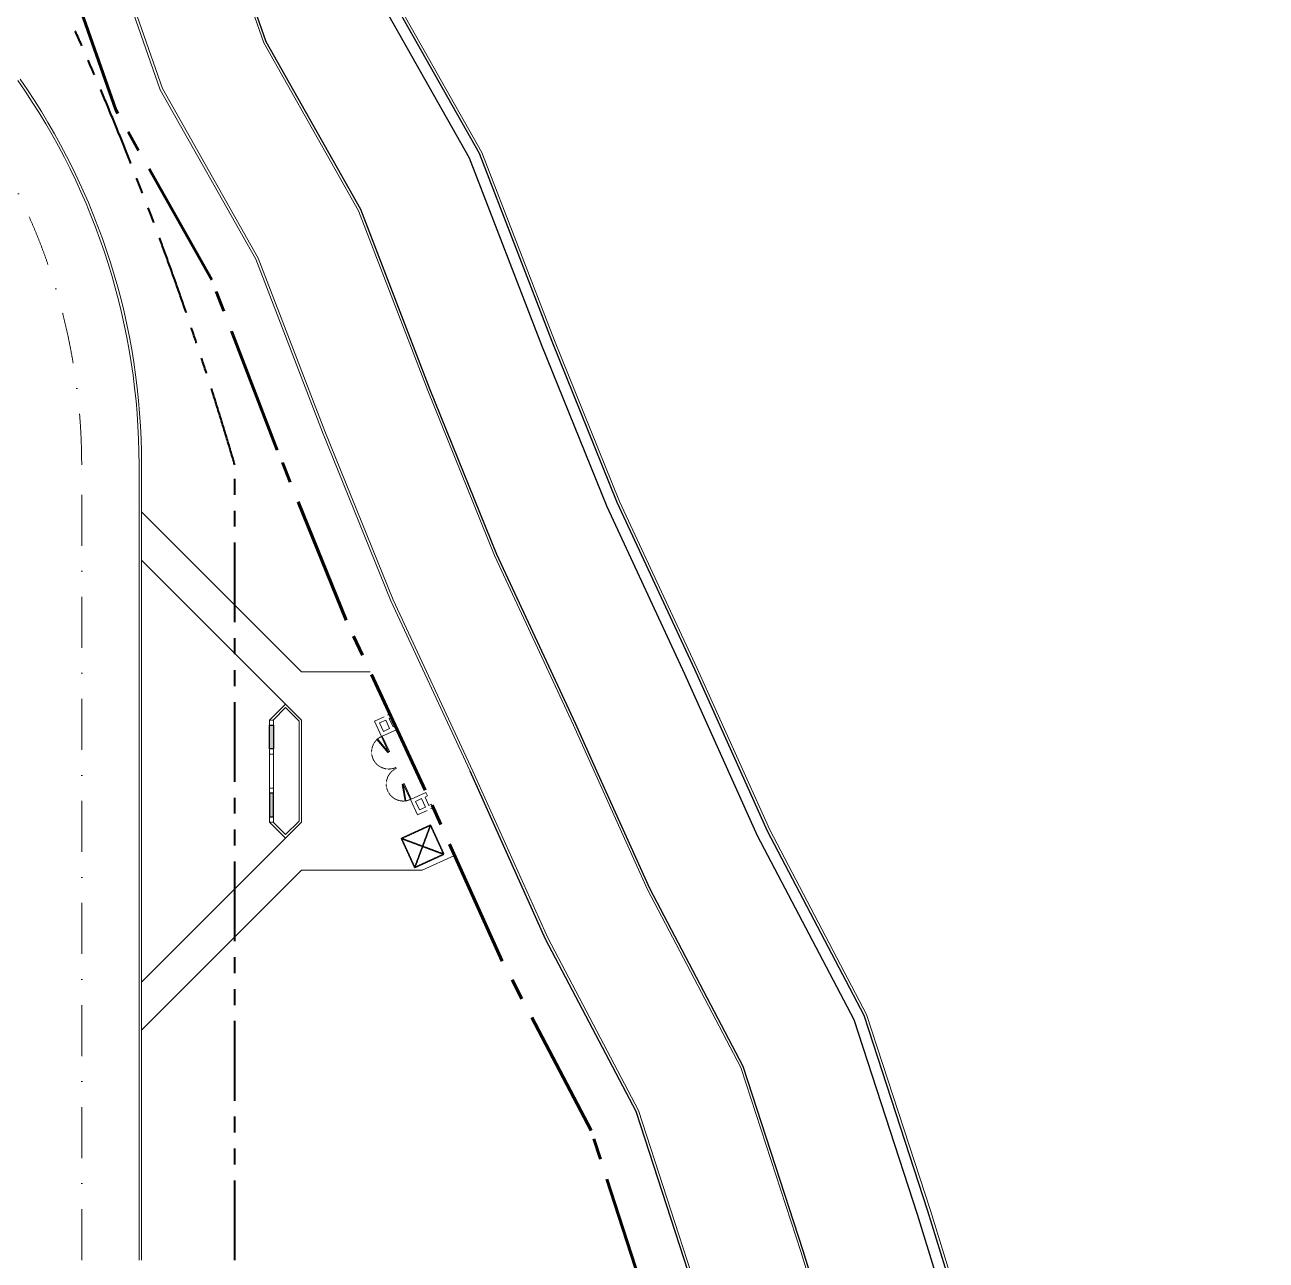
# Model space of a CAD drawing. Header units: inches. Extents: x 5542223 to 12533222, y 497239 to 5189502.
# Drawn here: x 7243605 to 7316581, y 1963332 to 2035957 of the extents above; entities that cross this region are included whole.
import ezdxf

# ---------------------------------------------------------------- set-up
doc = ezdxf.new("R2010")
doc.units = ezdxf.units.IN
doc.header["$MEASUREMENT"] = 0
for name, pattern in [('CENTER2', [1.125, 0.75, -0.125, 0.125, -0.125]), ('DASHDOT', [1, 0.5, -0.25, 0, -0.25]), ('HIDDEN2', [0.1875, 0.125, -0.0625]), ('PHANTOM2', [1.25, 0.625, -0.125, 0.125, -0.125, 0.125, -0.125])]:
    doc.linetypes.add(name, pattern=pattern)
doc.layers.get('0').update_dxf_attribs({"color": 1})
for name, color, linetype, lineweight in [('ME-LINE', 7, 'Continuous', 9), ('new site profile', 7, 'CENTER2', 60), ('Padestrian Entry', 7, 'Continuous', 15), ('Road', 7, 'Continuous', 15), ('Road_center', 7, 'DASHDOT', 13), ('Road_CStone', 8, 'Continuous', 15), ('ROW', 7, 'PHANTOM2', 40), ('S_Curbstone', 8, 'Continuous', 30), ('S_Road', 7, 'Continuous', 20), ('site-11-08-03', 7, 'Continuous', 0), ('WALL', 7, 'Continuous', 30)]:
    doc.layers.add(name, color=color, linetype=linetype, lineweight=lineweight)

# ---------------------------------------------------------------- blocks, each defined once
blk = doc.blocks.new('A$C39A96FD5')
at = {"layer": 'WALL'}
for points in [[(11958, 2700), (11728, 2700), (11728, 1300), (11958, 1300)], [(11958, -1300), (11728, -1300), (11728, -2700), (11958, -2700)]]:
    blk.add_hatch(color=256, dxfattribs=at).paths.add_polyline_path(points)
for p, q in [((13608, 5828), (4204, 15233)), ((12668, 3940), (4204, 12404)), ((13608, 5828), (17643, 5828)), ((11728, 3000, 0), (12668, 3940)), ((11958, 3018, 0), (12668, 3728)), ((13608, 3000), (12668, 3940)), ((13458, 2938, 0), (12668, 3728)), ((11728, 3000, 0), (11728, -3000, 0)), ((11958, 3018, 0), (11958, -3018, 0)), ((13458, 2938, 0), (13458, -2938, 0)), ((13608, 3000, 0), (13608, -3000, 0)), ((19139, 211, 0), (19168, 147, 0)), ((11728, -3000, 0), (12668, -3940)), ((11958, -3018, 0), (12668, -3728)), ((13458, -2938, 0), (12668, -3728)), ((13608, -3000), (12668, -3940)), ((12668, -3940), (4204, -12404)), ((20697, -5828, 0), (22601, -4957, 0)), ((13608, -5828), (4204, -15233)), ((13608, -5828), (20697, -5828))]:
    blk.add_line(p, q)
at = {"linetype": 'HIDDEN2', "ltscale": 3, "elevation": 0}
for points in [[(11728, 2700), (11958, 2700), (11958, 3000), (11728, 3000)], [(11728, 1300), (11958, 1300), (11958, 1000), (11728, 1000)], [(11728, -1300), (11958, -1300), (11958, -1000), (11728, -1000)], [(11728, -2700), (11958, -2700), (11958, -3000), (11728, -3000)]]:
    blk.add_lwpolyline(points, close=True, dxfattribs=at)
at = {"linetype": 'HIDDEN2', "lineweight": 35, "ltscale": 15, "elevation": 0}
blk.add_lwpolyline([(21968, -4891), (21186, -3181), (19477, -3964), (20259, -5673)], close=True, dxfattribs=at)
for points in [[(20259, -5673), (21186, -3181)], [(21968, -4891), (19477, -3964)]]:
    blk.add_lwpolyline(points, dxfattribs=at)
at = {"layer": 'ME-LINE'}
for p, q in [((18307, 2029, 0), (18723, 1120, 0)), ((18352, 2050, 0), (18768, 1141, 0)), ((18723, 1120, 0), (18768, 1141, 0)), ((19584, -762, 0), (19629, -741, 0)), ((20000, -1672, 0), (19584, -762, 0)), ((20045, -1651, 0), (19629, -741, 0))]:
    blk.add_line(p, q, dxfattribs=at)
at = {"layer": 'ME-LINE', "elevation": 0}
for points in [[(18073, 1885), (18034, 1853), (18671, 1082), (18710, 1114)], [(19570, -774), (19521, -782), (19688, -1769), (19737, -1760)]]:
    blk.add_lwpolyline(points, close=True, dxfattribs=at)
at = {"layer": 'ME-LINE', "color": 8, "linetype": 'HIDDEN2', "ltscale": 15}
for centre in [(18723, 1120, 0), (19584, -762, 0)]:
    blk.add_arc(centre, 1000, 114.58409, 294.58409, dxfattribs=at)
at = {"layer": 'site-11-08-03', "ltscale": 0.1}
for p, q in [((17891, 2939, 0), (18455, 3197, 0)), ((17891, 2939, 0), (18307, 2029, 0)), ((18196, 2825, 0), (18550, 2987, 0)), ((18550, 2987, 0), (18775, 2496, 0)), ((18664, 3292, 0), (18800, 3355, 0)), ((18759, 3083, 0), (18896, 3146, 0)), ((18759, 3083, 0), (18984, 2592, 0)), ((18800, 3355, 0), (18896, 3146, 0)), ((18196, 2825, 0), (18420, 2334, 0)), ((18307, 2029, 0), (19216, 2445, 0)), ((18420, 2334, 0), (18775, 2496, 0)), ((18984, 2592, 0), (19121, 2654, 0)), ((19121, 2654, 0), (19216, 2445, 0)), ((20000, -1672, 0), (20909, -1256, 0)), ((21005, -1465, 0), (20909, -1256, 0)), ((20416, -2581, 0), (20000, -1672, 0)), ((20305, -1785, 0), (20660, -1623, 0)), ((20530, -2276, 0), (20305, -1785, 0)), ((20530, -2276, 0), (20884, -2114, 0)), ((20884, -2114, 0), (20660, -1623, 0)), ((20869, -1527, 0), (21005, -1465, 0)), ((21093, -2018, 0), (20869, -1527, 0)), ((21093, -2018, 0), (21230, -1956, 0)), ((21189, -2227, 0), (21325, -2165, 0)), ((21325, -2165, 0), (21230, -1956, 0)), ((20416, -2581, 0), (20980, -2323, 0))]:
    blk.add_line(p, q, dxfattribs=at)
at = {"layer": 'WALL', "elevation": 0}
for points in [[(11728, 2700), (11958, 2700), (11958, 1300), (11728, 1300)], [(11728, -2700), (11958, -2700), (11958, -1300), (11728, -1300)]]:
    blk.add_lwpolyline(points, close=True, dxfattribs=at)

msp = doc.modelspace()

# ---------------------------------------------------------------- linework, layer by layer
msp.add_circle((6864263.374, 1819279.277), 1322040.52)
at = {"layer": 'new site profile', "ltscale": 10000}
msp.add_lwpolyline([(6761787.133, 1920957.199), (7299897.133, 1920957.199), (7296697.133, 1925957.199), (7294447.133, 1930957.199), (7290447.133, 1940957.199), (7283247.133, 1950957.199), (7280147.133, 1960957.199), (7276897.133, 1970957.199), (7271647.133, 1980957.199), (7267147.133, 1990957.199), (7262497.133, 2000957.199), (7258447.133, 2010957.199), (7254597.133, 2020957.199), (7248947.133, 2030957.199), (7245447.133, 2040957.199), (7241847.133, 2050957.199), (7239047.133, 2060957.199), (7236947.133, 2070957.199), (7234397.133, 2080957.199), (7231947.133, 2090957.199), (7230047.133, 2100957.199), (7229397.133, 2105957.199), (7228347.133, 2110957.199), (7226447.133, 2120957.199)], dxfattribs=at)
at = {"layer": 'Road', "ltscale": 6000}
msp.add_line((7250322.133, 1963332.204), (7250322.133, 2010090.46), dxfattribs=at)
msp.add_arc((7210947.133, 2010090.46), 39375, 0, 35.00000001, dxfattribs=at)
at = {"layer": 'Road_center', "ltscale": 6000}
msp.add_line((7246947.133, 1963332.204), (7246947.133, 2010090.46), dxfattribs=at)
msp.add_arc((7210947.133, 2010090.46), 36000, 0, 35.00000001, dxfattribs=at)
at = {"layer": 'Road_CStone', "ltscale": 6000}
msp.add_line((7250472.133, 1963332.204), (7250472.133, 2010090.46), dxfattribs=at)
msp.add_lwpolyline([(7269780.017, 1992087.199), (7265124.432, 2002099.21), (7261110.854, 2012009.278), (7257194.105, 2022182.653), (7251565.968, 2032143.957), (7248146.006, 2041915.278), (7244576.901, 2051829.459), (7241830.42, 2061638.318), (7239737.291, 2071605.6), (7237175.515, 2081651.779), (7236570.823, 2084119.911), (7233129.46, 2101705.524)], dxfattribs=at)
msp.add_arc((7210947.133, 2010090.46), 39525, 0, 35.00000001, dxfattribs=at)
at = {"layer": 'ROW', "ltscale": 7500}
msp.add_line((7255947.133, 1963332.204), (7255947.133, 2010090.46), dxfattribs=at)
msp.add_arc((7059712.775, 1952415.579), 204534.386, 16.3784932, 24.10736546, dxfattribs=at)
at = {"layer": 'S_Curbstone'}
msp.add_lwpolyline([(7314567.965, 1929038.87), (7311435.181, 1933933.844), (7309833.572, 1937492.976), (7305205.49, 1949063.179), (7298403.631, 1958510.206), (7296077.224, 1966014.745), (7292353.913, 1977471.087), (7286680.977, 1988276.679), (7282403.826, 1997785.459), (7277829.881, 2007621.9), (7273992.44, 2017097.064), (7269752.896, 2028108.865), (7264230.487, 2037883.041), (7261197.582, 2046548.485), (7257777.882, 2056047.65), (7255290.219, 2064932.162), (7253230.316, 2074741.222), (7250611.594, 2085010.719), (7250099.901, 2087099.262), (7247145.496, 2102196.489)], dxfattribs=at)
at = {"layer": 'S_Curbstone', "ltscale": 50}
for points in [[(7315115.441, 1929389.255), (7312008.362, 1934244.066), (7310431.969, 1937747.16), (7305779.461, 1949378.431), (7298993.086, 1958803.952), (7296696.765, 1966211.439), (7292955.046, 1977724.42), (7287265.666, 1988561.334), (7282994.942, 1998055.826), (7278426.191, 2007881.099), (7274597.016, 2017335.851), (7270342.323, 2028387.002), (7264824.876, 2038152.396), (7261810.136, 2046765.937), (7258397.449, 2056245.624), (7255921.933, 2065086.753), (7253863.589, 2074888.387), (7251242.195, 2085168.366), (7250734.867, 2087239.093), (7247783.396, 2102321.321)], [(7277237.219, 1992087.199), (7275993.015, 1994853.26), (7271362.747, 2004810.825), (7267435.652, 2014507.357), (7263360.412, 2025092.395), (7257784.187, 2034961.82), (7254554.268, 2044190.161), (7251058.52, 2053900.571), (7248439.118, 2063255.579), (7246362.303, 2073145.175), (7243772.567, 2083301.003), (7243213.536, 2085582.759), (7240227.298, 2100842.653)], [(7302902.994, 1921573.288), (7299222.529, 1927324.014), (7297083.632, 1932077.119), (7292976.009, 1942346.176), (7285844.231, 1952251.423), (7282876.788, 1961823.821), (7279545.685, 1972073.368), (7274223.128, 1982211.572), (7269780.017, 1992087.199)], [(7308630.439, 1925238.853), (7305218.883, 1930569.41), (7303343.792, 1934736.279), (7298980.626, 1945644.193), (7292010.837, 1955324.456), (7289358.14, 1963881.545), (7285834.464, 1974723.622), (7280339.87, 1985189.516), (7277237.219, 1992087.199)]]:
    msp.add_lwpolyline(points, dxfattribs=at)
at = {"layer": 'S_Road', "ltscale": 0.1}
for points in [[(7269945.441, 1992087.199), (7265262.042, 2002159.025), (7261250.372, 2012064.383), (7257330.127, 2022246.838), (7251703.135, 2032206.116), (7248287.365, 2041965.459), (7244719.878, 2051875.145), (7241976.2, 2061673.993), (7239883.431, 2071639.561), (7237321.039, 2081688.159), (7236717.353, 2084152.18), (7233276.668, 2101734.332)], [(7315241.782, 1929470.113), (7312140.634, 1934315.655), (7310570.061, 1937805.818), (7305911.916, 1949451.181), (7299129.114, 1958871.739), (7296839.736, 1966256.83), (7293093.769, 1977782.881), (7287400.595, 1988627.024), (7283131.354, 1998118.219), (7278563.801, 2007940.914), (7274736.533, 2017390.956), (7270478.344, 2028451.188), (7264962.042, 2038214.554), (7261951.495, 2046816.118), (7258540.426, 2056291.31), (7256067.713, 2065122.428), (7254009.729, 2074922.349), (7251387.718, 2085204.746), (7250881.397, 2087271.362), (7247930.604, 2102350.128)], [(7277072.742, 1992087.199), (7275856.604, 1994790.868), (7271225.137, 2004751.01), (7267296.134, 2014452.253), (7263224.391, 2025028.209), (7257647.02, 2034899.661), (7254412.909, 2044139.979), (7250915.543, 2053854.885), (7248293.338, 2063219.905), (7246216.163, 2073111.214), (7243627.043, 2083264.623), (7243067.006, 2085550.49), (7240080.09, 2100813.846)], [(7303029.334, 1921654.146), (7299354.801, 1927395.604), (7297221.724, 1932135.777), (7293108.464, 1942418.927), (7285980.259, 1952319.211), (7283019.759, 1961869.212), (7279684.408, 1972131.829), (7274358.051, 1982277.272), (7269945.441, 1992087.199)], [(7308504.098, 1925157.995), (7305086.611, 1930497.82), (7303205.7, 1934677.621), (7298848.172, 1945571.443), (7291874.809, 1955256.668), (7289215.169, 1963836.154), (7285695.741, 1974665.161), (7280204.942, 1985123.826), (7277072.742, 1992087.199)]]:
    msp.add_lwpolyline(points, dxfattribs=at)

# ---------------------------------------------------------------- block references
at = {"layer": 'Padestrian Entry'}
msp.add_blockref('A$C39A96FD5', (7246268.407, 1992087.199), dxfattribs=at)

doc.saveas('drawing.dxf')
